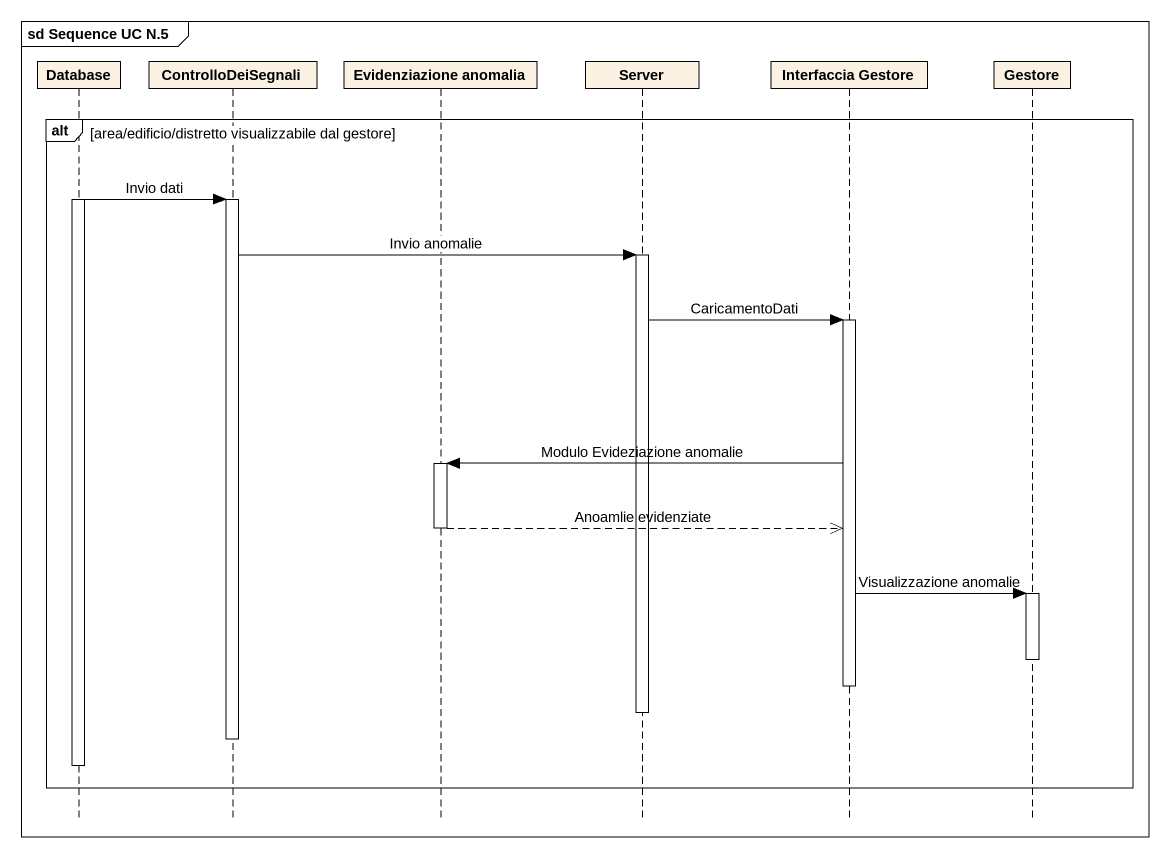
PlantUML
@startuml
mainframe sd Sequence UC N.5
hide footbox
participant "Database" as Database_
participant ControlloDeiSegnali
participant "Evidenziazione anomalia" as Evidenziazione_anomalia
participant Server
participant "Interfaccia Gestore" as Interfaccia_Gestore
participant Gestore

alt area/edificio/distretto visualizzabile dal gestore
  activate Database_
  Database_ -> ControlloDeiSegnali : Invio dati
  activate ControlloDeiSegnali
  ControlloDeiSegnali -> Server : Invio anomalie
  activate Server
  Server -> Interfaccia_Gestore : CaricamentoDati
  activate Interfaccia_Gestore
  Interfaccia_Gestore -> Evidenziazione_anomalia : Modulo Evideziazione anomalie
  activate Evidenziazione_anomalia
  Evidenziazione_anomalia -->> Interfaccia_Gestore : Anoamlie evidenziate
  deactivate Evidenziazione_anomalia
  Interfaccia_Gestore -> Gestore : Visualizzazione anomalie
  activate Gestore
  deactivate Gestore
  deactivate Interfaccia_Gestore
  deactivate Server
  deactivate ControlloDeiSegnali
  deactivate Database_
end
@enduml
